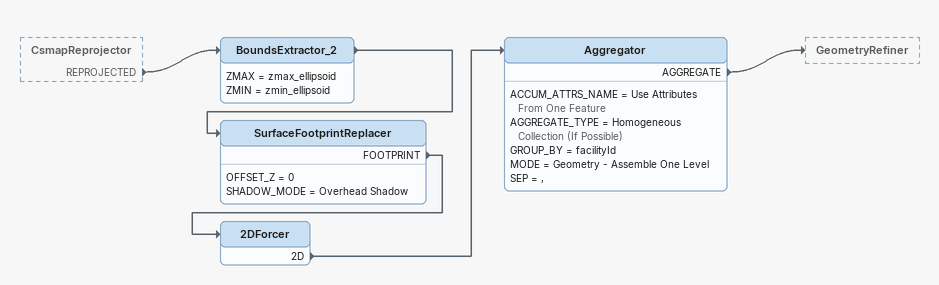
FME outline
CsmapReprojector [outside]
    REPROJECTED -> BoundsExtractor_2
BoundsExtractor_2
    ZMAX = zmax_ellipsoid
    ZMIN = zmin_ellipsoid
    -> SurfaceFootprintReplacer
SurfaceFootprintReplacer
    OFFSET_Z = 0
    SHADOW_MODE = Overhead Shadow
    FOOTPRINT -> 2DForcer
2DForcer
    2D -> Aggregator
Aggregator
    ACCUM_ATTRS_NAME = Use Attributes From One Feature
    AGGREGATE_TYPE = Homogeneous Collection (If Possible)
    GROUP_BY = facilityId
    MODE = Geometry - Assemble One Level
    SEP = ,
    AGGREGATE -> GeometryRefiner
